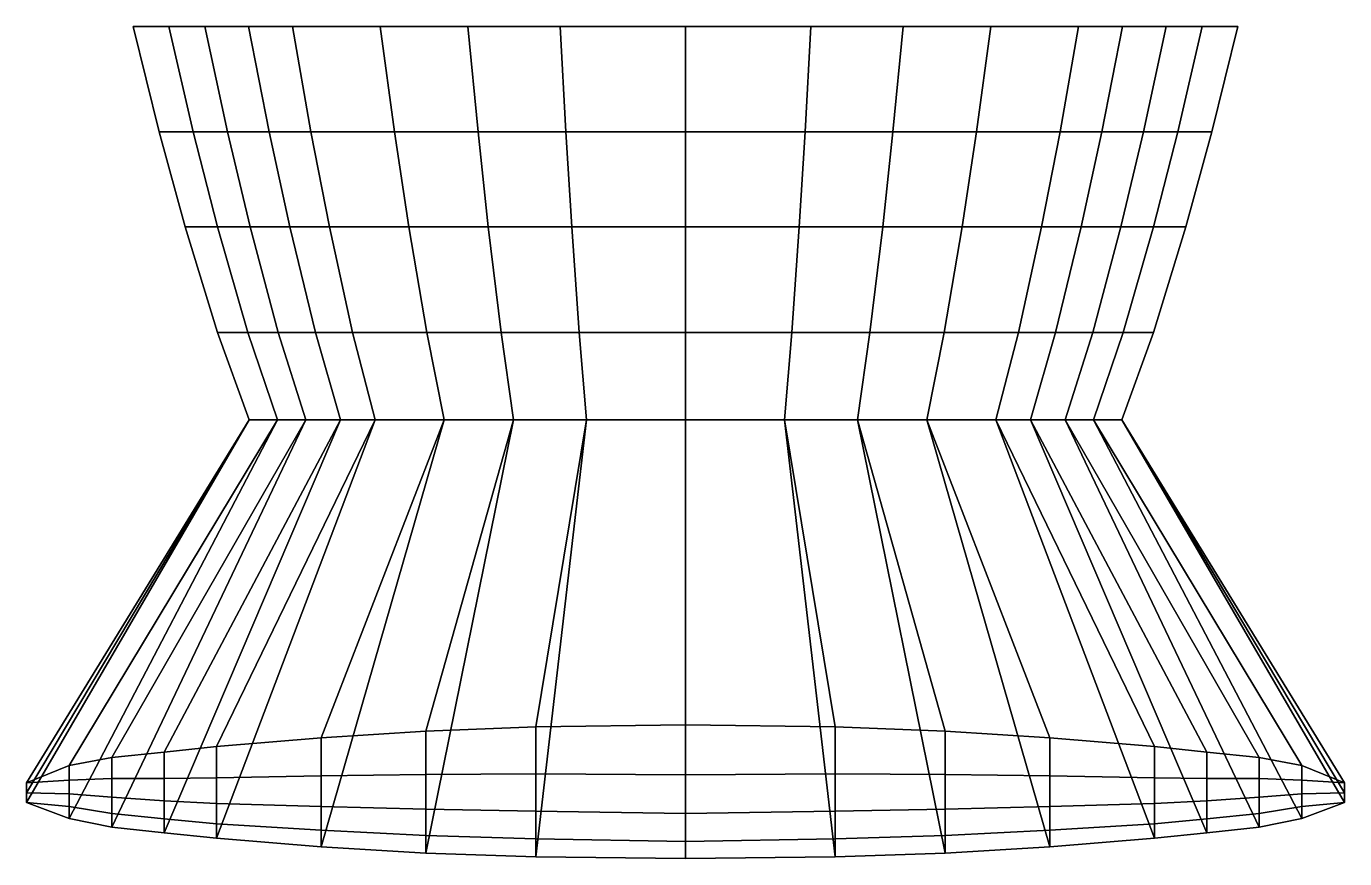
# Model space of a CAD drawing. Extents: x -25.5 to 25.9, y -32.5 to 0.
import ezdxf

# ---------------------------------------------------------------- set-up
doc = ezdxf.new("R2010")
doc.units = 0
doc.layers.add('METAL', color=244, linetype='CONTINUOUS')

msp = doc.modelspace()

# ---------------------------------------------------------------- meshes
at = {"layer": 'METAL'}
mesh = msp.add_polyface(dxfattribs=at)
corners = [(-19.302, -7.819, 2.214), (-19.302, -7.819, 1.434), (-18.038, -11.934, 1.67), (-18.038, -11.934, 2.39), (-18.543, 0, 0.992), (-19.938, 0, 1.021), (-19.938, 0, 3.321), (-18.543, 0, 4.023), (-15.122, 0, 0.992), (-16.833, 0, 0.992), (-16.833, 0, 4.504), (-15.122, 0, 4.986), (-17.66, -4.115, -1.764), (-16.776, -7.819, -1.309), (-18.039, -7.819, -0.613), (-18.988, -4.115, -1.019), (-16.776, -7.819, 4.244), (-18.039, -7.819, 3.601), (-16.857, -11.934, 3.671), (-15.676, -11.934, 4.264), (-21.332, 0, 0.955), (-21.332, 0, 1.807), (-19.302, -7.819, 0.653), (-20.317, -4.115, 0.335), (-16.03, -4.115, -2.236), (-15.227, -7.819, -1.75), (-15.227, -7.819, 4.685), (-14.227, -11.934, 4.671), (-21.332, 0, 1.807), (-21.332, 0, 0.955), (-20.317, -4.115, 1.169), (-20.317, -4.115, 2.004), (-15.676, -11.934, -0.861), (-16.857, -11.934, -0.218), (-19.938, 0, -1.279), (-18.543, 0, -2.039), (-16.833, 0, -2.521), (-15.122, 0, -3.002), (-14.4, -4.115, -2.707), (-18.543, 0, 4.023), (-19.938, 0, 3.321), (-18.988, -4.115, 3.488), (-17.66, -4.115, 4.175), (-15.122, 0, 4.986), (-16.833, 0, 4.504), (-16.03, -4.115, 4.647), (-14.4, -4.115, 5.119), (-18.038, -11.934, 0.95), (-21.332, 0, 0.103), (-14.227, -11.934, -1.268), (-18.543, 0, -2.039), (-19.938, 0, -1.279), (-15.122, 0, -3.002), (-16.833, 0, -2.521), (-21.332, 0, 0.103)]
mesh.append_faces([[corners[k] for k in face] for face in [(0, 1, 2, 3), (4, 5, 6, 7), (8, 9, 10, 11), (12, 13, 14, 15), (16, 17, 18, 19), (5, 20, 21, 6), (15, 14, 22, 23), (17, 0, 3, 18), (9, 4, 7, 10), (24, 25, 13, 12), (26, 16, 19, 27), (28, 29, 30, 31), (31, 30, 1, 0), (13, 32, 33, 14), (15, 34, 35, 12), (24, 36, 37, 38), (39, 40, 41, 42), (42, 41, 17, 16), (43, 44, 45, 46), (14, 33, 47, 22), (23, 48, 34, 15), (40, 28, 31, 41), (41, 31, 0, 17), (25, 49, 32, 13), (12, 35, 36, 24), (44, 39, 42, 45), (45, 42, 16, 26), (1, 22, 47, 2), (4, 50, 51, 5), (8, 52, 53, 9), (5, 51, 54, 20), (9, 53, 50, 4), (29, 48, 23, 30), (30, 23, 22, 1)]])
mesh = msp.add_polyface(dxfattribs=at)
corners = [(-15.122, 0, -3.002), (-15.122, 0, 0.992), (-11.701, 0, 0.992), (-11.701, 0, -3.748), (-12.778, -11.934, -1.675), (-13.678, -7.819, -2.191), (-10.579, -7.819, -2.874), (-9.88, -11.934, -2.306), (-10.579, -7.819, 5.809), (-13.678, -7.819, 5.126), (-12.778, -11.934, 5.078), (-9.88, -11.934, 5.709), (-8.28, 0, -4.302), (-8.28, 0, 1.004), (-4.682, 0, 1.036), (-4.682, 0, -4.621), (-7.48, -7.819, -3.381), (-6.982, -11.934, -2.774), (-14.4, -4.115, -2.707), (-15.227, -7.819, -1.75), (-16.03, -4.115, -2.236), (-15.227, -7.819, 4.685), (-14.227, -11.934, 4.671), (-7.48, -7.819, 6.339), (-4.221, -7.819, 6.69), (-4.451, -4.115, 6.791), (-7.88, -4.115, 6.416), (-11.14, -4.115, 5.85), (0.212, 0, 1.051), (0.212, 0, -4.779), (-3.934, -11.934, -3.044), (-4.221, -7.819, -3.674), (0.212, -7.819, -3.819), (0.212, -11.934, -3.178), (0.212, -7.819, 6.863), (0.212, -4.115, 6.977), (-15.122, 0, -3.002), (-11.701, 0, -3.748), (-11.14, -4.115, -3.438), (-11.701, 0, 5.732), (-15.122, 0, 4.986), (-14.4, -4.115, 5.119), (-7.88, -4.115, -3.981), (-8.28, 0, -4.302), (-4.682, 0, -4.621), (-4.451, -4.115, -4.294), (-14.227, -11.934, -1.268), (-16.03, -4.115, 4.647), (-6.982, -11.934, 6.197), (-3.934, -11.934, 6.521), (-4.682, 0, 6.693), (-8.28, 0, 6.31), (0.212, 0, -4.779), (0.212, -4.115, -4.449), (0.212, -11.934, 6.681), (0.212, 0, 6.882), (-15.122, 0, 4.986), (-11.701, 0, 5.732), (-8.28, 0, 6.31), (-4.682, 0, 6.693), (0.212, 0, 6.882)]
mesh.append_faces([[corners[k] for k in face] for face in [(0, 1, 2, 3), (4, 5, 6, 7), (8, 9, 10, 11), (12, 13, 14, 15), (3, 2, 13, 12), (7, 6, 16, 17), (18, 5, 19, 20), (9, 21, 22, 10), (23, 24, 25, 26), (8, 23, 26, 27), (15, 14, 28, 29), (30, 31, 32, 33), (24, 34, 35, 25), (18, 36, 37, 38), (5, 18, 38, 6), (39, 40, 41, 27), (27, 41, 9, 8), (42, 43, 44, 45), (16, 42, 45, 31), (38, 37, 43, 42), (6, 38, 42, 16), (5, 4, 46, 19), (41, 47, 21, 9), (48, 49, 24, 23), (50, 51, 26, 25), (11, 48, 23, 8), (51, 39, 27, 26), (45, 44, 52, 53), (31, 45, 53, 32), (49, 54, 34, 24), (55, 50, 25, 35), (56, 57, 2, 1), (58, 59, 14, 13), (57, 58, 13, 2), (59, 60, 28, 14)]])
mesh = msp.add_polyface(dxfattribs=at)
corners = [(15.546, 0, -3.002), (12.125, 0, -3.748), (12.125, 0, 0.992), (15.546, 0, 0.992), (11.002, -7.819, -2.874), (14.101, -7.819, -2.191), (13.201, -11.934, -1.675), (10.303, -11.934, -2.306), (13.201, -11.934, 5.078), (14.101, -7.819, 5.126), (11.002, -7.819, 5.809), (10.303, -11.934, 5.709), (8.704, 0, -4.302), (5.106, 0, -4.621), (5.106, 0, 1.036), (8.704, 0, 1.004), (4.645, -7.819, -3.674), (7.904, -7.819, -3.381), (7.405, -11.934, -2.774), (4.357, -11.934, -3.044), (14.65, -11.934, 4.671), (15.651, -7.819, 4.685), (4.875, -4.115, 6.791), (4.645, -7.819, 6.69), (7.904, -7.819, 6.339), (8.304, -4.115, 6.416), (11.564, -4.115, 5.85), (0.212, 0, -4.779), (0.212, 0, 1.051), (0.212, -7.819, -3.819), (0.212, -11.934, -3.178), (0.212, -4.115, 6.977), (0.212, -7.819, 6.863), (12.125, 0, -3.748), (15.546, 0, -3.002), (14.824, -4.115, -2.707), (11.564, -4.115, -3.438), (14.824, -4.115, 5.119), (15.546, 0, 4.986), (12.125, 0, 5.732), (5.106, 0, -4.621), (8.704, 0, -4.302), (8.304, -4.115, -3.981), (4.875, -4.115, -4.294), (14.65, -11.934, -1.268), (15.651, -7.819, -1.75), (4.357, -11.934, 6.521), (7.405, -11.934, 6.197), (8.704, 0, 6.31), (5.106, 0, 6.693), (0.212, 0, -4.779), (0.212, -4.115, -4.449), (0.212, -11.934, 6.681), (0.212, 0, 6.882), (12.125, 0, 5.732), (15.546, 0, 4.986), (5.106, 0, 6.693), (8.704, 0, 6.31), (0.212, 0, 6.882)]
mesh.append_faces([[corners[k] for k in face] for face in [(0, 1, 2, 3), (4, 5, 6, 7), (8, 9, 10, 11), (12, 13, 14, 15), (1, 12, 15, 2), (16, 17, 18, 19), (17, 4, 7, 18), (20, 21, 9, 8), (22, 23, 24, 25), (25, 24, 10, 26), (13, 27, 28, 14), (29, 16, 19, 30), (31, 32, 23, 22), (33, 34, 35, 36), (36, 35, 5, 4), (37, 38, 39, 26), (9, 37, 26, 10), (40, 41, 42, 43), (43, 42, 17, 16), (41, 33, 36, 42), (42, 36, 4, 17), (44, 6, 5, 45), (23, 46, 47, 24), (25, 48, 49, 22), (24, 47, 11, 10), (26, 39, 48, 25), (50, 40, 43, 51), (51, 43, 16, 29), (32, 52, 46, 23), (22, 49, 53, 31), (2, 54, 55, 3), (14, 56, 57, 15), (15, 57, 54, 2), (28, 58, 56, 14)]])
mesh = msp.add_polyface(dxfattribs=at)
corners = [(18.462, -11.934, 0.95), (19.726, -7.819, 0.653), (19.726, -7.819, 1.434), (18.462, -11.934, 1.67), (20.362, 0, 3.321), (20.362, 0, 1.021), (18.967, 0, 0.992), (18.967, 0, 4.023), (17.257, 0, 4.504), (17.257, 0, 0.992), (15.546, 0, 0.992), (15.546, 0, 4.986), (18.463, -7.819, -0.613), (17.2, -7.819, -1.309), (18.084, -4.115, -1.764), (19.412, -4.115, -1.019), (15.651, -7.819, -1.75), (14.101, -7.819, -2.191), (14.824, -4.115, -2.707), (16.454, -4.115, -2.236), (17.281, -11.934, 3.671), (18.463, -7.819, 3.601), (17.2, -7.819, 4.244), (16.1, -11.934, 4.264), (21.756, 0, 1.807), (21.756, 0, 0.955), (20.741, -4.115, 0.335), (18.462, -11.934, 2.39), (19.726, -7.819, 2.214), (15.651, -7.819, 4.685), (14.65, -11.934, 4.671), (21.756, 0, 0.103), (21.756, 0, 0.955), (20.741, -4.115, 1.169), (17.281, -11.934, -0.218), (16.1, -11.934, -0.861), (18.967, 0, -2.039), (20.362, 0, -1.279), (15.546, 0, -3.002), (17.257, 0, -2.521), (19.412, -4.115, 3.488), (20.362, 0, 3.321), (18.967, 0, 4.023), (18.084, -4.115, 4.175), (16.454, -4.115, 4.647), (17.257, 0, 4.504), (15.546, 0, 4.986), (14.824, -4.115, 5.119), (14.101, -7.819, 5.126), (20.741, -4.115, 2.004), (21.756, 0, 1.807), (14.65, -11.934, -1.268), (20.362, 0, -1.279), (18.967, 0, -2.039), (17.257, 0, -2.521), (15.546, 0, -3.002), (21.756, 0, 0.103)]
mesh.append_faces([[corners[k] for k in face] for face in [(0, 1, 2, 3), (4, 5, 6, 7), (8, 9, 10, 11), (12, 13, 14, 15), (16, 17, 18, 19), (20, 21, 22, 23), (24, 25, 5, 4), (1, 12, 15, 26), (27, 28, 21, 20), (7, 6, 9, 8), (13, 16, 19, 14), (23, 22, 29, 30), (26, 31, 32, 33), (1, 26, 33, 2), (34, 35, 13, 12), (36, 37, 15, 14), (38, 39, 19, 18), (40, 41, 42, 43), (21, 40, 43, 22), (44, 45, 46, 47), (29, 44, 47, 48), (37, 31, 26, 15), (49, 50, 41, 40), (28, 49, 40, 21), (35, 51, 16, 13), (39, 36, 14, 19), (43, 42, 45, 44), (22, 43, 44, 29), (28, 27, 3, 2), (52, 53, 6, 5), (54, 55, 10, 9), (56, 52, 5, 25), (53, 54, 9, 6), (50, 49, 33, 32), (49, 28, 2, 33)]])
mesh = msp.add_polyface(dxfattribs=at)
corners = [(-6.982, -11.934, -2.774), (-7.48, -7.819, -3.381), (-4.221, -7.819, -3.674), (-3.934, -11.934, -3.044), (-9.88, -11.934, -2.306), (-9.197, -15.343, -1.573), (-11.9, -15.343, -1.018), (-12.778, -11.934, -1.675), (-11.9, -15.343, 4.918), (-9.197, -15.343, 5.473), (-9.88, -11.934, 5.709), (-12.778, -11.934, 5.078), (-3.653, -15.343, -2.222), (-6.495, -15.343, -1.984), (-15.676, -11.934, -0.861), (-14.602, -15.343, -0.303), (-15.703, -15.343, 0.262), (-16.857, -11.934, -0.218), (-13.251, -15.343, -0.661), (-14.227, -11.934, -1.268), (-15.703, -15.343, 3.681), (-14.602, -15.343, 4.203), (-15.676, -11.934, 4.264), (-16.857, -11.934, 3.671), (-13.251, -15.343, 4.561), (-14.227, -11.934, 4.671), (-6.495, -15.343, 5.902), (-3.653, -15.343, 6.187), (-3.934, -11.934, 6.521), (-6.982, -11.934, 6.197), (0.212, -11.934, -3.178), (0.212, -15.343, -2.339), (0.212, -15.343, 6.328), (0.212, -11.934, 6.681), (-18.089, -28.081, 0.635), (-14.006, -27.746, 1.219), (-14.006, -31.992, -6.193), (-18.089, -31.658, -5.61), (-9.923, -27.487, 1.67), (-5.629, -27.316, 1.97), (-5.629, -32.383, -6.876), (-9.923, -32.239, -6.626), (0.212, -27.231, 2.118), (0.212, -32.453, -7), (-5.629, -31.683, -4.675), (-5.629, -32.383, -6.876), (0.212, -32.453, -7), (0.212, -31.791, -4.735), (-9.923, -31.546, -4.553), (-9.923, -32.239, -6.626), (-14.006, -31.342, -4.338), (-14.006, -31.992, -6.193), (-5.629, -30.605, -2.467), (0.212, -30.7, -2.461), (-5.629, -29.149, -0.252), (0.212, -29.18, -0.176), (-9.923, -30.523, -2.479), (-9.923, -29.17, -0.405), (-14.006, -30.418, -2.484), (-14.006, -29.219, -0.632)]
mesh.append_faces([[corners[k] for k in face] for face in [(0, 1, 2, 3), (4, 5, 6, 7), (8, 9, 10, 11), (3, 12, 13, 0), (0, 13, 5, 4), (14, 15, 16, 17), (7, 6, 18, 19), (20, 21, 22, 23), (24, 8, 11, 25), (26, 27, 28, 29), (9, 26, 29, 10), (19, 18, 15, 14), (21, 24, 25, 22), (30, 31, 12, 3), (27, 32, 33, 28), (9, 8, 34, 35), (6, 5, 36, 37), (27, 26, 38, 39), (13, 12, 40, 41), (26, 9, 35, 38), (5, 13, 41, 36), (32, 27, 39, 42), (12, 31, 43, 40), (44, 45, 46, 47), (48, 49, 45, 44), (50, 51, 49, 48), (52, 44, 47, 53), (54, 52, 53, 55), (39, 54, 55, 42), (56, 48, 44, 52), (57, 56, 52, 54), (38, 57, 54, 39), (58, 50, 48, 56), (59, 58, 56, 57), (35, 59, 57, 38)]])
mesh = msp.add_polyface(dxfattribs=at)
corners = [(18.462, -11.934, 2.39), (17.228, -15.343, 2.556), (17.228, -15.343, 1.923), (18.462, -11.934, 1.67), (17.228, -15.343, 1.289), (16.127, -15.343, 0.262), (17.281, -11.934, -0.218), (18.462, -11.934, 0.95), (18.463, -7.819, -0.613), (19.726, -7.819, 0.653), (17.281, -11.934, 3.671), (16.127, -15.343, 3.681), (24.26, -28.826, -0.666), (25.924, -29.504, -1.85), (15.025, -15.343, 4.203), (13.674, -15.343, 4.561), (20.554, -28.296, 0.259), (22.596, -28.512, -0.117), (12.323, -15.343, -1.018), (13.674, -15.343, -0.661), (20.554, -31.442, -5.234), (18.513, -31.658, -5.61), (15.025, -15.343, -0.303), (24.26, -30.886, -4.263), (22.596, -31.227, -4.857), (17.228, -15.343, 1.289), (25.924, -30.267, -3.182), (12.323, -15.343, 4.918), (18.513, -28.081, 0.635), (25.924, -30.267, -3.182), (24.26, -30.421, -3.37), (24.26, -30.886, -4.263), (22.596, -30.688, -3.67), (22.596, -31.227, -4.857), (20.554, -30.905, -3.858), (20.554, -31.442, -5.234), (18.513, -31.094, -4.046), (18.513, -31.658, -5.61), (14.43, -31.342, -4.338), (14.43, -31.992, -6.193), (17.228, -15.343, 1.923), (17.228, -15.343, 2.556), (25.924, -29.504, -1.85), (25.924, -29.886, -2.516), (24.26, -29.923, -2.472), (25.924, -29.886, -2.516), (24.26, -29.391, -1.571), (25.924, -29.504, -1.85), (24.26, -28.826, -0.666), (22.596, -30.057, -2.484), (22.596, -29.331, -1.3), (20.554, -30.202, -2.484), (20.554, -29.332, -1.112), (18.513, -30.31, -2.484), (18.513, -29.306, -0.923), (14.43, -30.418, -2.484), (14.43, -29.219, -0.632), (14.43, -27.746, 1.219)]
mesh.append_faces([[corners[k] for k in face] for face in [(0, 1, 2, 3), (4, 5, 6, 7), (7, 6, 8, 9), (10, 11, 1, 0), (1, 11, 12, 13), (14, 15, 16, 17), (18, 19, 20, 21), (22, 5, 23, 24), (11, 14, 17, 12), (5, 25, 26, 23), (15, 27, 28, 16), (19, 22, 24, 20), (4, 7, 3, 2), (29, 30, 31, 31), (32, 33, 31, 30), (34, 35, 33, 32), (36, 37, 35, 34), (38, 39, 37, 36), (40, 41, 42, 43), (26, 25, 40, 43), (44, 30, 29, 45), (46, 44, 45, 47), (47, 48, 46, 46), (49, 32, 30, 44), (50, 49, 44, 46), (17, 50, 46, 48), (51, 34, 32, 49), (52, 51, 49, 50), (16, 52, 50, 17), (53, 36, 34, 51), (54, 53, 51, 52), (28, 54, 52, 16), (55, 38, 36, 53), (56, 55, 53, 54), (57, 56, 54, 28)]])
mesh = msp.add_polyface(dxfattribs=at)
corners = [(-16.804, -15.343, 1.289), (-16.804, -15.343, 1.923), (-18.038, -11.934, 1.67), (-18.038, -11.934, 0.95), (-16.857, -11.934, -0.218), (-15.703, -15.343, 0.262), (-16.804, -15.343, 2.556), (-15.703, -15.343, 3.681), (-16.857, -11.934, 3.671), (-18.038, -11.934, 2.39), (-14.602, -15.343, -0.303), (-22.172, -31.226, -4.857), (-23.836, -30.886, -4.263), (-14.602, -15.343, 4.203), (-23.836, -28.826, -0.666), (-22.172, -28.512, -0.118), (-13.251, -15.343, -0.661), (-11.9, -15.343, -1.018), (-18.089, -31.658, -5.61), (-20.13, -31.442, -5.234), (-11.9, -15.343, 4.918), (-13.251, -15.343, 4.561), (-20.13, -28.296, 0.259), (-18.089, -28.081, 0.635), (-16.804, -15.343, 1.289), (-25.5, -30.267, -3.183), (-25.5, -29.504, -1.85), (-18.089, -31.094, -4.046), (-18.089, -31.658, -5.61), (-14.006, -31.992, -6.193), (-14.006, -31.342, -4.338), (-20.13, -30.905, -3.858), (-20.13, -31.442, -5.234), (-22.172, -30.688, -3.67), (-22.172, -31.226, -4.857), (-23.836, -30.421, -3.37), (-23.836, -30.886, -4.263), (-25.5, -30.267, -3.183), (-16.804, -15.343, 1.923), (-25.5, -29.885, -2.516), (-25.5, -29.504, -1.85), (-16.804, -15.343, 2.556), (-18.089, -30.31, -2.484), (-14.006, -30.418, -2.484), (-18.089, -29.305, -0.923), (-14.006, -29.219, -0.632), (-14.006, -27.746, 1.219), (-20.13, -30.202, -2.484), (-20.13, -29.332, -1.112), (-22.172, -30.056, -2.484), (-22.172, -29.331, -1.3), (-23.836, -29.923, -2.472), (-23.836, -29.391, -1.571), (-23.836, -28.826, -0.666), (-25.5, -29.504, -1.85), (-25.5, -29.885, -2.516)]
mesh.append_faces([[corners[k] for k in face] for face in [(0, 1, 2, 3), (4, 5, 0, 3), (6, 7, 8, 9), (5, 10, 11, 12), (13, 7, 14, 15), (16, 17, 18, 19), (20, 21, 22, 23), (24, 5, 12, 25), (7, 6, 26, 14), (10, 16, 19, 11), (21, 13, 15, 22), (1, 6, 9, 2), (27, 28, 29, 30), (31, 32, 28, 27), (33, 34, 32, 31), (35, 36, 34, 33), (36, 35, 37, 37), (38, 24, 25, 39), (40, 41, 38, 39), (42, 27, 30, 43), (44, 42, 43, 45), (23, 44, 45, 46), (47, 31, 27, 42), (48, 47, 42, 44), (22, 48, 44, 23), (49, 33, 31, 47), (50, 49, 47, 48), (15, 50, 48, 22), (51, 35, 33, 49), (52, 51, 49, 50), (53, 52, 50, 15), (52, 54, 55, 51), (52, 53, 54, 54), (51, 55, 37, 35)]])
mesh = msp.add_polyface(dxfattribs=at)
corners = [(12.323, -15.343, -1.018), (9.621, -15.343, -1.573), (10.303, -11.934, -2.306), (13.201, -11.934, -1.675), (10.303, -11.934, 5.709), (9.621, -15.343, 5.473), (12.323, -15.343, 4.918), (13.201, -11.934, 5.078), (6.919, -15.343, -1.984), (4.077, -15.343, -2.222), (4.357, -11.934, -3.044), (7.405, -11.934, -2.774), (16.127, -15.343, 0.262), (15.025, -15.343, -0.303), (16.1, -11.934, -0.861), (17.281, -11.934, -0.218), (13.674, -15.343, -0.661), (14.65, -11.934, -1.268), (16.1, -11.934, 4.264), (15.025, -15.343, 4.203), (16.127, -15.343, 3.681), (17.281, -11.934, 3.671), (13.674, -15.343, 4.561), (14.65, -11.934, 4.671), (4.357, -11.934, 6.521), (4.077, -15.343, 6.187), (6.919, -15.343, 5.902), (7.405, -11.934, 6.197), (0.212, -15.343, -2.339), (0.212, -11.934, -3.178), (0.212, -11.934, 6.681), (0.212, -15.343, 6.328), (14.43, -27.746, 1.219), (18.513, -28.081, 0.635), (10.347, -27.487, 1.67), (6.053, -27.316, 1.97), (14.43, -31.992, -6.193), (10.347, -32.239, -6.626), (18.513, -31.658, -5.61), (6.053, -32.383, -6.876), (0.212, -32.453, -7), (0.212, -27.231, 2.118), (10.347, -31.546, -4.553), (10.347, -32.239, -6.626), (14.43, -31.992, -6.193), (14.43, -31.342, -4.338), (6.053, -31.683, -4.675), (6.053, -32.383, -6.876), (0.212, -31.791, -4.735), (0.212, -32.453, -7), (10.347, -30.523, -2.479), (14.43, -30.418, -2.484), (10.347, -29.17, -0.405), (14.43, -29.219, -0.632), (6.053, -30.605, -2.467), (6.053, -29.149, -0.252), (0.212, -30.7, -2.461), (0.212, -29.18, -0.176)]
mesh.append_faces([[corners[k] for k in face] for face in [(0, 1, 2, 3), (4, 5, 6, 7), (8, 9, 10, 11), (1, 8, 11, 2), (12, 13, 14, 15), (16, 0, 3, 17), (18, 19, 20, 21), (7, 6, 22, 23), (24, 25, 26, 27), (27, 26, 5, 4), (13, 16, 17, 14), (23, 22, 19, 18), (9, 28, 29, 10), (30, 31, 25, 24), (6, 5, 32, 33), (5, 26, 34, 32), (26, 25, 35, 34), (8, 1, 36, 37), (1, 0, 38, 36), (28, 9, 39, 40), (25, 31, 41, 35), (9, 8, 37, 39), (42, 43, 44, 45), (46, 47, 43, 42), (48, 49, 47, 46), (50, 42, 45, 51), (52, 50, 51, 53), (34, 52, 53, 32), (54, 46, 42, 50), (55, 54, 50, 52), (35, 55, 52, 34), (56, 48, 46, 54), (57, 56, 54, 55), (41, 57, 55, 35)]])

doc.saveas('drawing.dxf')
